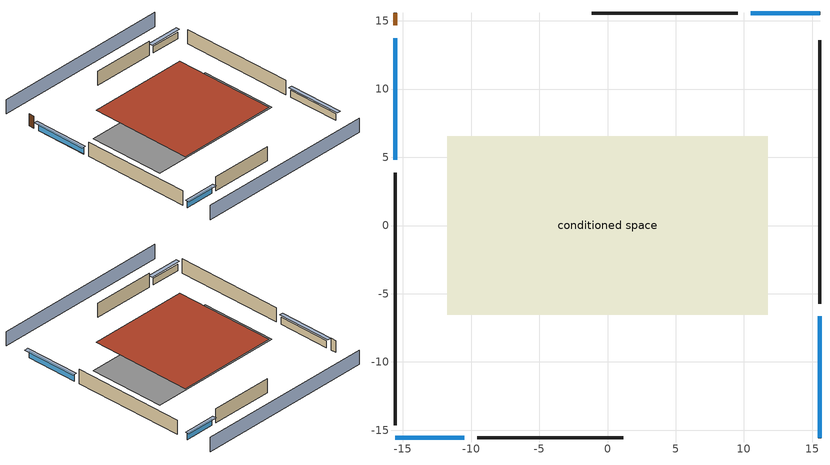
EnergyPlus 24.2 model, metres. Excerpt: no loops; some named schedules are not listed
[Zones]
conditioned space
 floor foundation (Slab1 construction): -11.76,-6.54 -11.76,6.54 11.76,6.54 11.76,-6.54 z0
 wall outside (AdiabaticWallConstruction 1): -15.57,15.58 -15.57,14.66 z0:2.03
 wall outside (AdiabaticWallConstruction): 15.57,-15.57 15.57,-6.65 / -15.57,13.73 -15.57,4.81 z0:1.16; -15.57,-15.57 -10.48,-15.57 / 15.57,15.57 10.48,15.57 z0:1.13
 wall outside (Wall1 construction): 15.57,-5.73 15.57,13.56 z0:2.44
 wall outside (Wall2 construction): -9.55,-15.57 1.16,-15.57 z0:2.44
 wall outside (Wall3 construction): -15.57,3.88 -15.57,-14.65 z0:2.44
 wall outside (Wall4 construction): 9.55,15.57 -1.16,15.57 z0:2.44
 window (WindowConstruction): 15.57,-15.57 15.57,-6.65 z0:1.16
 window (WindowConstruction 1): -15.57,-15.57 -10.48,-15.57 z0:1.13
 window (WindowConstruction 2): -15.57,13.73 -15.57,4.81 z0:1.16
 window (WindowConstruction 3): 15.57,15.57 10.48,15.57 z0:1.13
 door (Door): -15.57,15.57 -15.57,14.66 z0:2.03
 roof outside (Roof1 construction): -8.77,8.77 -8.77,-8.77 8.77,-8.77 8.77,8.77 z2.44
shading: 15.57,20.15 -15.57,20.15 / -15.57,-20.15 15.57,-20.15 z0:2.44; 15.57,-6.35 15.57,-15.88 16.18,-15.88 16.18,-6.35 z1.46; -10.18,-15.57 -15.88,-15.57 -15.88,-16.18 -10.18,-16.18 z1.43; -15.57,4.51 -15.57,14.04 -16.18,14.04 -16.18,4.51 z1.46; 10.18,15.57 15.88,15.57 15.88,16.18 10.18,16.18 z1.43
[Building]
Building 1: Terrain=Suburbs
[Site:Location]
Portland Intl Arpt_OR: Latitude {deg}=45.59; Longitude {deg}=-122.6; Time Zone {hr}=-8; Elevation {m}=33; Keep Site Location Information=Yes
[Site:GroundTemperature:Shallow]
10.2558, 8.96328, 8.85977, 9.47314, 11.9355, 14.3863, 16.5111, 17.8571, 17.9714, 16.8767, 14.8061, 12.4304
[Site:WaterMainsTemperature]
Calculation Method=Schedule; Temperature Schedule=mains temperature schedule
[Material] Roughness=Rough; Thermal Absorptance=0.9
Name | Thickness {m} | Conductivity {W/m-K} | Density {kg/m3} | Specific Heat {J/kg-K} | Solar Absorptance | Visible Absorptance
concrete 4.0 in. | 0.1016 | 1.803125 | 2242.8 | 837.4 | 0.7 | 0.7
door material | 0.04445 | 0.0612267 | 512.64 | 1214.23 | 0.7 | 0.7
floor covering | 0.0127 | 0.0450781 | 54.468 | 1339.84 | 0.9 | 0.9
furniture material conditioned space 1 | 0.1524 | 0.115458 | 640.8 | 1214.23 | 0.6 | 0.6
gypsum board | 0.0127 | 0.160291 | 801 | 837.4 | 0.6 | 0.6
osb sheathing 0.5 in. | 0.0127 | 0.115458 | 512.64 | 1214.23 | 0.7 | 0.7
osb sheathing 0.75 in. | 0.01905 | 0.115458 | 512.64 | 1214.23 | 0.7 | 0.7
roof rigid ins | 0.103632 | 0.029427 | 32.04 | 1214.23 | 0.7 | 0.7
roof stud and cavity | 0.2032 | 0.159782 | 78.34581 | 1123.46 | 0.7 | 0.7
slate or tile shingles | 0.01905 | 0.840978 | 1899.972 | 799.717 | 0.75 | 0.75
wall rigid ins | 0.512978 | 0.029427 | 32.04 | 1214.23 | 0.7 | 0.7
wall stud and cavity | 0.1397 | 0.550994 | 139.0536 | 1170.24 | 0.7 | 0.7
wall stud and cavity 1 | 0.0889 | 0.380278 | 52.3479 | 1209.89 | 0.7 | 0.7
wall stud and cavity 2 | 0.0889 | 0.391764 | 83.0341 | 1211.67 | 0.7 | 0.7
wood siding | 0.0254 | 0.102417 | 544.68 | 1172.36 | 0.85 | 0.85
wood siding 1; wood siding 2 | 0.0254 | 0.102417 | 544.68 | 1172.36 | 0.7 | 0.7
[WindowMaterial:SimpleGlazingSystem]
WindowMaterial: U-Factor {W/m2-K}=2.78222; Solar Heat Gain Coefficient=0.56
[Construction]
AdiabaticWallConstruction: wood siding 1, wall rigid ins, wall stud and cavity 1, gypsum board
AdiabaticWallConstruction 1: wood siding 2, wall rigid ins, wall stud and cavity 1, gypsum board
Door: door material
furniture construction conditioned space 1: furniture material conditioned space 1
PartitionWallConstruction: gypsum board, wall stud and cavity 2, gypsum board
Roof1 construction: slate or tile shingles, roof rigid ins, osb sheathing 0.75 in., roof stud and cavity, gypsum board
Slab1 construction: concrete 4.0 in., floor covering
Wall1 construction; Wall2 construction; Wall3 construction; Wall4 construction: wood siding, osb sheathing 0.5 in., wall stud and cavity, gypsum board
WindowConstruction; WindowConstruction 1; WindowConstruction 2; WindowConstruction 3: WindowMaterial
[Zone]
conditioned space: Multiplier=1; Volume {m3}=749.83; Part of Total Floor Area=Yes
[Space]
conditioned space 1: Zone=conditioned space; Volume {m3}=749.83
[SurfaceProperty:ExposedFoundationPerimeter]
Slab1: Exposed Perimeter Calculation Method=TotalExposedPerimeter; Total Exposed Perimeter {m}=73.18248
[SurfaceProperty:IncidentSolarMultiplier] Incident Solar Multiplier=1; Incident Solar Multiplier Schedule=trans schedule winter=0.85 summer=0.7
Window1; Window2; Window3; Window4
[InternalMass] Zone or ZoneList=conditioned space; Space or SpaceList=conditioned space 1
Name | Construction | Surface Area {m2}
furniture mass conditioned space 1 | furniture construction conditioned space 1 | 123.004
partition wall mass | PartitionWallConstruction | 307.509
[Lights]
interior lighting: Zone or ZoneList or Space or SpaceList=conditioned space 1; Schedule=lighting_interior; Design Level Calculation Method=LightingLevel; Lighting Level {W}=418.106; Return Air Fraction=0; Fraction Radiant=0.6; Fraction Visible=0.2; Fraction Replaceable=1
[People]
occupants: Zone or ZoneList or Space or SpaceList=conditioned space 1; Number of People Schedule=occupants; Number of People Calculation Method=People; Number of People=5; Fraction Radiant=0.314171; Sensible Heat Fraction=0.56303; Activity Level Schedule=occupants activity schedule; Carbon Dioxide Generation Rate {m3/s-W}=0; Enable ASHRAE 55 Comfort Warnings=No; Mean Radiant Temperature Calculation Type=EnclosureAveraged
[ElectricEquipment] Zone or ZoneList or Space or SpaceList=conditioned space 1; Design Level Calculation Method=EquipmentLevel
Name | Schedule | Design Level {W} | Fraction Latent | Fraction Radiant | Fraction Lost
ceiling fan | ceiling_fan | 18.1435 | 0 | 0.558 | 0
clothes dryer | clothes_dryer | 2816.77 | 0.015 | 0.081 | 0.85
clothes washer | clothes_washer | 320.747 | 0.03 | 0.162 | 0.7
cooking range | cooking_range | 60.8177 | 0.16 | 0.384 | 0.2
dishwasher | dishwasher | 537.951 | 0.3 | 0.18 | 0.4
freezer | freezer schedule | 194.914 | 0 | 0.6 | 0
fridge | fridge schedule | 123.522 | 0 | 0.6 | 0
fridge 1 | fridge schedule 1 | 90.9498 | 0 | 0.6 | 0
mech vent bath fan 0 | mech vent bath fan 0 schedule | 30 | 0 | 0 | 1
mech vent house fan | mech vent house fan schedule | 0 | 0 | 0 | 1
mech vent house fan cfis | mech vent house fan cfis schedule | 0 | 0 | 0 | 0
mech vent range fan 0 | mech vent range fan 0 schedule | 30 | 0 | 0 | 1
misc plug loads | plug_loads_other | 270.917 | 0.021 | 0.558 | 0.049
misc tv | plug_loads_tv | 344.791 | 0 | 0.6 | 0
whole house fan | Always On Discrete | 0 | 0 | 0 | 1
[OtherEquipment] Zone or ZoneList or Space or SpaceList=conditioned space 1; Design Level Calculation Method=EquipmentLevel
Name | Fuel Type | Schedule | Design Level {W} | Fraction Latent | Fraction Radiant | Fraction Lost
clothes dryer 1 | Electricity | clothes_dryer | 0 | 0.015 | 0.081 | 0.85
cooking range 1 | NaturalGas | cooking_range | 1782.39 | 0.16 | 0.384 | 0.2
general water use latent | None | general water use schedule | 99.529 | 1 | 0 | 0
general water use sensible | None | general water use schedule | -98.09 | 0 | 0.6 | 0
mech vent house fan latent load; water heater lat | None | Always On Discrete | 0 | 1 | 0 | 0
mech vent house fan sensible load; water heater sens | None | Always On Discrete | 0 | 0 | 0 | 0
water heater energy adjustment1 | Electricity | Always On Discrete | 0.01 | 0 | 0 | 1
[ZoneInfiltration:DesignFlowRate] Zone or ZoneList or Space or SpaceList=conditioned space 1; Schedule=Always On Discrete; Design Flow Rate Calculation Method=Flow/Zone; Design Flow Rate {m3/s}=0
infil flow; natural vent flow; whole house fan flow
[WaterUse:Equipment]
dishwasher: Peak Flow Rate {m3/s}=3.59284e-06; Flow Rate Fraction Schedule=hot_water_dishwasher
[Foundation:Kiva]
Foundation Kiva 1: Initial Indoor Air Temperature {C}=16.6667; Wall Height Above Grade {m}=0.1016; Wall Depth Below Slab {m}=0.2032
[Foundation:Kiva:Settings]
Soil Conductivity {W/m-K}=0.8655; Soil Density {kg/m3}=1842.3; Soil Specific Heat {J/kg-K}=418.7; Ground Solar Absorptivity=0.9; Ground Thermal Absorptivity=0.9; Ground Surface Roughness {m}=0.03; Far-Field Width {m}=40; Deep-Ground Boundary Condition=ZeroFlux; Deep-Ground Depth {m}=40; Minimum Cell Dimension {m}=0.2; Maximum Cell Growth Coefficient=3; Simulation Timestep=Timestep
[Exterior:Lights]
exterior lighting: Schedule=exterior lighting schedule; Design Level {W}=10.1836
[EnergyManagementSystem:GlobalVariable]
infil_program_Qfan
infil_program_Qinf
natural_vent_program_Qnv
natural_vent_program_Qwhf
[EnergyManagementSystem:Sensor]
Name | Output:Variable or Output:Meter Index Key | Output:Variable or Output:Meter
airflow_gain | infil flow | Infiltration Sensible Heat Gain Energy
airflow_gain_1 | natural vent flow | Infiltration Sensible Heat Gain Energy
airflow_gain_2 | whole house fan flow | Infiltration Sensible Heat Gain Energy
airflow_loss | infil flow | Infiltration Sensible Heat Loss Energy
airflow_loss_1 | natural vent flow | Infiltration Sensible Heat Loss Energy
airflow_loss_2 | whole house fan flow | Infiltration Sensible Heat Loss Energy
clg_load_cond |  | Cooling:EnergyTransfer:Zone:CONDITIONED SPACE
clg_sp_s; clg_sp_s_1 | cooling setpoint | Schedule Value
clothes_dryer_exhaust_0_sch_s | clothes_dryer | Schedule Value
cool_season | cooling season schedule | Schedule Value
htg_load_cond |  | Heating:EnergyTransfer:Zone:CONDITIONED SPACE
htg_sp_s; htg_sp_s_1 | heating setpoint | Schedule Value
ig_ee_conv | ceiling fan | Electric Equipment Convective Heating Energy
ig_ee_conv_1 | clothes dryer | Electric Equipment Convective Heating Energy
ig_ee_conv_10 | whole house fan | Electric Equipment Convective Heating Energy
ig_ee_conv_3 | cooking range | Electric Equipment Convective Heating Energy
ig_ee_conv_4 | dishwasher | Electric Equipment Convective Heating Energy
ig_ee_conv_5 | freezer | Electric Equipment Convective Heating Energy
ig_ee_conv_6 | fridge | Electric Equipment Convective Heating Energy
ig_ee_conv_7 | fridge 1 | Electric Equipment Convective Heating Energy
ig_ee_conv_8 | misc plug loads | Electric Equipment Convective Heating Energy
ig_ee_conv_9 | misc tv | Electric Equipment Convective Heating Energy
ig_ee_rad | ceiling fan | Electric Equipment Radiant Heating Energy
ig_ee_rad_1 | clothes dryer | Electric Equipment Radiant Heating Energy
ig_ee_rad_10 | whole house fan | Electric Equipment Radiant Heating Energy
ig_ee_rad_3 | cooking range | Electric Equipment Radiant Heating Energy
ig_ee_rad_4 | dishwasher | Electric Equipment Radiant Heating Energy
ig_ee_rad_5 | freezer | Electric Equipment Radiant Heating Energy
ig_ee_rad_6 | fridge | Electric Equipment Radiant Heating Energy
ig_ee_rad_7 | fridge 1 | Electric Equipment Radiant Heating Energy
ig_ee_rad_8 | misc plug loads | Electric Equipment Radiant Heating Energy
ig_ee_rad_9 | misc tv | Electric Equipment Radiant Heating Energy
ig_lgt_conv | interior lighting | Lights Convective Heating Energy
ig_lgt_rad | interior lighting | Lights Radiant Heating Energy
ig_lgt_vis | interior lighting | Lights Visible Radiation Heating Energy
ig_oe_conv | clothes dryer 1 | Other Equipment Convective Heating Energy
ig_oe_conv_1 | cooking range 1 | Other Equipment Convective Heating Energy
ig_oe_conv_2 | general water use latent | Other Equipment Convective Heating Energy
ig_oe_conv_3 | general water use sensible | Other Equipment Convective Heating Energy
ig_oe_conv_4 | water heater energy adjustment1 | Other Equipment Convective Heating Energy
ig_oe_conv_5 | water heater lat | Other Equipment Convective Heating Energy
ig_oe_conv_6 | water heater sens | Other Equipment Convective Heating Energy
ig_oe_rad | clothes dryer 1 | Other Equipment Radiant Heating Energy
ig_oe_rad_1 | cooking range 1 | Other Equipment Radiant Heating Energy
ig_oe_rad_2 | general water use latent | Other Equipment Radiant Heating Energy
ig_oe_rad_3 | general water use sensible | Other Equipment Radiant Heating Energy
ig_oe_rad_4 | water heater energy adjustment1 | Other Equipment Radiant Heating Energy
ig_oe_rad_5 | water heater lat | Other Equipment Radiant Heating Energy
ig_oe_rad_6 | water heater sens | Other Equipment Radiant Heating Energy
ig_ppl_conv | occupants | People Convective Heating Energy
ig_ppl_rad | occupants | People Radiant Heating Energy
im_conv | furniture mass conditioned space 1 | Surface Inside Face Convection Heat Gain Energy
im_conv_1 | partition wall mass | Surface Inside Face Convection Heat Gain Energy
im_ig | furniture mass conditioned space 1 | Surface Inside Face Internal Gains Radiation Heat Gain Energy
im_ig_1 | partition wall mass | Surface Inside Face Internal Gains Radiation Heat Gain Energy
im_lgt | furniture mass conditioned space 1 | Surface Inside Face Lights Radiation Heat Gain Energy
im_lgt_1 | partition wall mass | Surface Inside Face Lights Radiation Heat Gain Energy
im_sol | furniture mass conditioned space 1 | Surface Inside Face Solar Radiation Heat Gain Energy
im_sol_1 | partition wall mass | Surface Inside Face Solar Radiation Heat Gain Energy
im_surf | furniture mass conditioned space 1 | Surface Inside Face Net Surface Thermal Radiation Heat Gain Energy
im_surf_1 | partition wall mass | Surface Inside Face Net Surface Thermal Radiation Heat Gain Energy
mech_vent_bath_fan_0_sch_s | mech vent bath fan 0 schedule | Schedule Value
mech_vent_range_fan_0_sch_s | mech vent range fan 0 schedule | Schedule Value
mv_conv | mech vent bath fan 0 | Electric Equipment Convective Heating Energy
mv_conv_1 | mech vent house fan | Electric Equipment Convective Heating Energy
mv_conv_2 | mech vent house fan cfis | Electric Equipment Convective Heating Energy
mv_conv_3 | mech vent range fan 0 | Electric Equipment Convective Heating Energy
mv_conv_4 | mech vent house fan latent load | Other Equipment Convective Heating Energy
mv_conv_5 | mech vent house fan sensible load | Other Equipment Convective Heating Energy
mv_rad | mech vent bath fan 0 | Electric Equipment Radiant Heating Energy
mv_rad_1 | mech vent house fan | Electric Equipment Radiant Heating Energy
mv_rad_2 | mech vent house fan cfis | Electric Equipment Radiant Heating Energy
mv_rad_3 | mech vent range fan 0 | Electric Equipment Radiant Heating Energy
mv_rad_4 | mech vent house fan latent load | Other Equipment Radiant Heating Energy
mv_rad_5 | mech vent house fan sensible load | Other Equipment Radiant Heating Energy
natural_vent_s | natural vent schedule | Schedule Value
out_pb_s |  | Site Outdoor Air Barometric Pressure
out_wt_s |  | Site Outdoor Air Humidity Ratio
site_vw_s |  | Site Wind Speed
ss_back_out | Window1 | Surface Window Shortwave from Zone Back Out Window Heat Transfer Rate
ss_back_out_1 | Window2 | Surface Window Shortwave from Zone Back Out Window Heat Transfer Rate
ss_back_out_2 | Window3 | Surface Window Shortwave from Zone Back Out Window Heat Transfer Rate
ss_back_out_3 | Window4 | Surface Window Shortwave from Zone Back Out Window Heat Transfer Rate
ss_conv | Door1 | Surface Inside Face Convection Heat Gain Energy
ss_conv_1 | Window1 | Surface Inside Face Convection Heat Gain Energy
ss_conv_2 | Window2 | Surface Inside Face Convection Heat Gain Energy
ss_conv_3 | Window3 | Surface Inside Face Convection Heat Gain Energy
ss_conv_4 | Window4 | Surface Inside Face Convection Heat Gain Energy
ss_ig | Door1 | Surface Inside Face Internal Gains Radiation Heat Gain Energy
ss_ig_1 | Window1 | Surface Inside Face Internal Gains Radiation Heat Gain Energy
ss_ig_2 | Window2 | Surface Inside Face Internal Gains Radiation Heat Gain Energy
ss_ig_3 | Window3 | Surface Inside Face Internal Gains Radiation Heat Gain Energy
ss_ig_4 | Window4 | Surface Inside Face Internal Gains Radiation Heat Gain Energy
ss_lgt | Door1 | Surface Inside Face Lights Radiation Heat Gain Energy
ss_sol | Door1 | Surface Inside Face Solar Radiation Heat Gain Energy
ss_surf | Door1 | Surface Inside Face Net Surface Thermal Radiation Heat Gain Energy
ss_surf_1 | Window1 | Surface Inside Face Net Surface Thermal Radiation Heat Gain Energy
ss_surf_2 | Window2 | Surface Inside Face Net Surface Thermal Radiation Heat Gain Energy
ss_surf_3 | Window3 | Surface Inside Face Net Surface Thermal Radiation Heat Gain Energy
ss_surf_4 | Window4 | Surface Inside Face Net Surface Thermal Radiation Heat Gain Energy
ss_trans_in | Window1 | Surface Window Transmitted Solar Radiation Rate
ss_trans_in_1 | Window2 | Surface Window Transmitted Solar Radiation Rate
ss_trans_in_2 | Window3 | Surface Window Transmitted Solar Radiation Rate
ss_trans_in_3 | Window4 | Surface Window Transmitted Solar Radiation Rate
ss_trans_out | Window1 | Surface Inside Face Initial Transmitted Diffuse Transmitted Out Window Solar Radiation Rate
ss_trans_out_1 | Window2 | Surface Inside Face Initial Transmitted Diffuse Transmitted Out Window Solar Radiation Rate
ss_trans_out_2 | Window3 | Surface Inside Face Initial Transmitted Diffuse Transmitted Out Window Solar Radiation Rate
ss_trans_out_3 | Window4 | Surface Inside Face Initial Transmitted Diffuse Transmitted Out Window Solar Radiation Rate
s_conv | Roof1 | Surface Inside Face Convection Heat Gain Energy
s_conv_1 | Slab1 | Surface Inside Face Convection Heat Gain Energy
s_conv_2 | Wall1 | Surface Inside Face Convection Heat Gain Energy
s_conv_3 | Wall2 | Surface Inside Face Convection Heat Gain Energy
s_conv_4 | Wall3 | Surface Inside Face Convection Heat Gain Energy
s_conv_5 | Wall4 | Surface Inside Face Convection Heat Gain Energy
s_ig | Roof1 | Surface Inside Face Internal Gains Radiation Heat Gain Energy
s_ig_1 | Slab1 | Surface Inside Face Internal Gains Radiation Heat Gain Energy
s_ig_2 | Wall1 | Surface Inside Face Internal Gains Radiation Heat Gain Energy
s_ig_3 | Wall2 | Surface Inside Face Internal Gains Radiation Heat Gain Energy
s_ig_4 | Wall3 | Surface Inside Face Internal Gains Radiation Heat Gain Energy
s_ig_5 | Wall4 | Surface Inside Face Internal Gains Radiation Heat Gain Energy
s_lgt | Roof1 | Surface Inside Face Lights Radiation Heat Gain Energy
s_lgt_1 | Slab1 | Surface Inside Face Lights Radiation Heat Gain Energy
s_lgt_2 | Wall1 | Surface Inside Face Lights Radiation Heat Gain Energy
s_lgt_3 | Wall2 | Surface Inside Face Lights Radiation Heat Gain Energy
s_lgt_4 | Wall3 | Surface Inside Face Lights Radiation Heat Gain Energy
s_lgt_5 | Wall4 | Surface Inside Face Lights Radiation Heat Gain Energy
s_sol | Roof1 | Surface Inside Face Solar Radiation Heat Gain Energy
s_sol_1 | Slab1 | Surface Inside Face Solar Radiation Heat Gain Energy
s_sol_2 | Wall1 | Surface Inside Face Solar Radiation Heat Gain Energy
s_sol_3 | Wall2 | Surface Inside Face Solar Radiation Heat Gain Energy
s_sol_4 | Wall3 | Surface Inside Face Solar Radiation Heat Gain Energy
s_sol_5 | Wall4 | Surface Inside Face Solar Radiation Heat Gain Energy
s_surf | Roof1 | Surface Inside Face Net Surface Thermal Radiation Heat Gain Energy
s_surf_1 | Slab1 | Surface Inside Face Net Surface Thermal Radiation Heat Gain Energy
s_surf_2 | Wall1 | Surface Inside Face Net Surface Thermal Radiation Heat Gain Energy
s_surf_3 | Wall2 | Surface Inside Face Net Surface Thermal Radiation Heat Gain Energy
s_surf_4 | Wall3 | Surface Inside Face Net Surface Thermal Radiation Heat Gain Energy
s_surf_5 | Wall4 | Surface Inside Face Net Surface Thermal Radiation Heat Gain Energy
water_heater_T_set | water heater setpoint | Schedule Value
[EnergyManagementSystem:Actuator]
Name | Actuated Component Unique | Actuated Component Type | Actuated Component Control Type
fridge_schedule_1_act | fridge schedule 1 | Schedule:Constant | Schedule Value
fridge_schedule_act | fridge schedule | Schedule:Constant | Schedule Value
infil_flow_act | infil flow | Zone Infiltration | Air Exchange Flow Rate
mech_vent_house_fan_cfis_act | mech vent house fan cfis | ElectricEquipment | Electricity Rate
mech_vent_house_fan_latent_load_act | mech vent house fan latent load | OtherEquipment | Power Level
mech_vent_house_fan_sensible_load_act | mech vent house fan sensible load | OtherEquipment | Power Level
natural_vent_flow_act | natural vent flow | Zone Infiltration | Air Exchange Flow Rate
water_heater_HPWHSchedOverride | water heater setpoint | Schedule:Constant | Schedule Value
water_heater_hpwh_ec_adj_act | water heater energy adjustment1 | OtherEquipment | Power Level
water_heater_lat_act | water heater lat | OtherEquipment | Power Level
water_heater_LESchedOverride | water heater BottomElementSetpoint | Schedule:Constant | Schedule Value
water_heater_sens_act | water heater sens | OtherEquipment | Power Level
water_heater_UESchedOverride | water heater TopElementSetpoint | Schedule:Constant | Schedule Value
whole_house_fan_act | whole house fan | ElectricEquipment | Electricity Rate
whole_house_fan_flow_act | whole house fan flow | Zone Infiltration | Air Exchange Flow Rate
